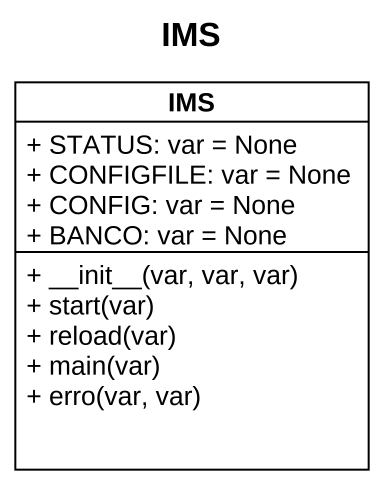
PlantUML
@startuml
title IMS
hide circle
hide empty members
skinparam classAttributeIconSize 0
class IMS {
  + STATUS: var = None
  + CONFIGFILE: var = None
  + CONFIG: var = None
  + BANCO: var = None
  + ~__init~__(var, var, var)
  + start(var)
  + reload(var)
  + main(var)
  + erro(var, var)
}
@enduml
